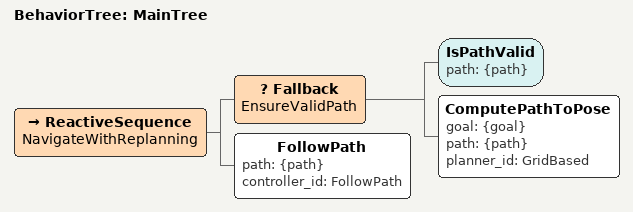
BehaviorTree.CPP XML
<root BTCPP_format="4" main_tree_to_execute="MainTree">
  <BehaviorTree ID="MainTree">
    <ReactiveSequence name="NavigateWithReplanning">
      <Fallback name="EnsureValidPath">
        <IsPathValid path="{path}"/>
        <ComputePathToPose goal="{goal}" path="{path}" planner_id="GridBased"/>
      </Fallback>
      <FollowPath path="{path}" controller_id="FollowPath"/>
    </ReactiveSequence>
  </BehaviorTree>
</root>
